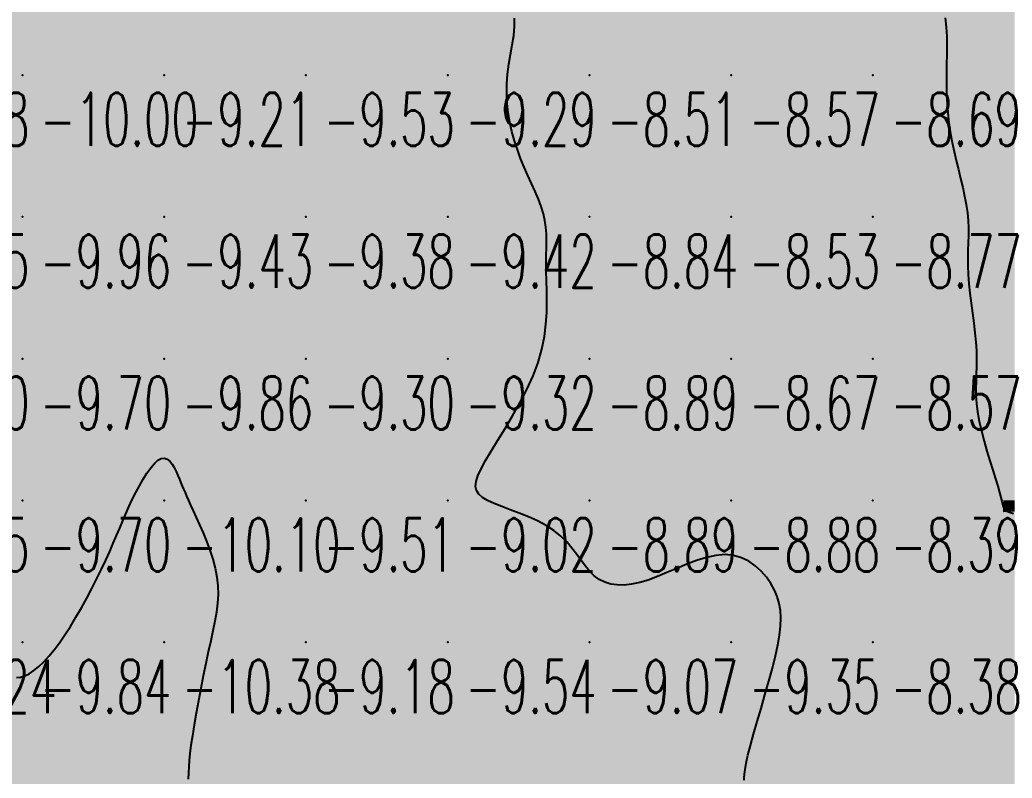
# Model space of a CAD drawing. Header units: millimetres. Extents: x 88261 to 90953, y 390274 to 392322.
# Drawn here: x 89840.1 to 89910.1, y 391867.7 to 391921.1 of the extents above; entities that cross this region are included whole.
import ezdxf
from ezdxf.enums import TextEntityAlignment as Align

# ---------------------------------------------------------------- set-up
doc = ezdxf.new("R2010")
doc.units = ezdxf.units.MM
doc.header["$LTSCALE"] = 25
for name, color, linetype in [('CN_03_00', 7, 'Continuous'), ('CN_04_00', 242, 'Continuous'), ('COTEAlt', 7, 'Continuous'), ('TN_COLORIAGE', 7, 'Continuous')]:
    doc.layers.add(name, color=color, linetype=linetype)
doc.styles.add('Simplex 1.0', font='Simplex.shx', dxfattribs={"width": 0.99, "height": 2.5})
doc.styles.get("Standard").update_dxf_attribs({"font": 'times.ttf'})

# ---------------------------------------------------------------- blocks, each defined once
blk = doc.blocks.new('COTE')
at = {"color": 0}
blk.add_point((0, 0), dxfattribs=at)
at = {"layer": 'COTEAlt'}
blk.add_attdef('ALT', text='', height=3.75, dxfattribs=at).set_placement((1.25, -1.25), align=Align.TOP_LEFT)

msp = doc.modelspace()

# ---------------------------------------------------------------- linework, layer by layer
at = {"layer": 'CN_03_00', "flags": 128}
for points, elevation in [([(89891.171, 391867.519), (89891.17, 391867.697), (89891.184, 391867.943), (89891.223, 391868.276), (89891.299, 391868.713), (89891.422, 391869.271), (89891.599, 391869.961), (89891.823, 391870.761), (89892.078, 391871.643), (89892.352, 391872.578), (89892.631, 391873.538), (89892.903, 391874.493), (89893.154, 391875.415), (89893.37, 391876.275), (89893.541, 391877.052), (89893.664, 391877.75), (89893.736, 391878.38), (89893.756, 391878.954), (89893.724, 391879.484), (89893.638, 391879.981), (89893.496, 391880.456), (89893.298, 391880.921), (89893.043, 391881.383), (89892.732, 391881.831), (89892.367, 391882.252), (89891.951, 391882.629), (89891.485, 391882.949), (89890.972, 391883.197), (89890.415, 391883.358), (89889.814, 391883.418), (89889.174, 391883.367), (89888.503, 391883.222), (89887.812, 391883.005), (89887.11, 391882.739), (89886.407, 391882.446), (89885.714, 391882.148), (89885.041, 391881.868), (89884.398, 391881.628), (89883.793, 391881.447), (89883.226, 391881.328), (89882.698, 391881.272), (89882.206, 391881.278), (89881.751, 391881.346), (89881.33, 391881.477), (89880.943, 391881.67), (89880.589, 391881.926), (89880.265, 391882.243), (89879.96, 391882.609), (89879.659, 391883.012), (89879.349, 391883.438), (89879.016, 391883.875), (89878.648, 391884.311), (89878.229, 391884.731), (89877.747, 391885.123), (89877.194, 391885.477), (89876.587, 391885.795), (89875.947, 391886.083), (89875.298, 391886.346), (89874.663, 391886.588), (89874.062, 391886.815), (89873.521, 391887.032), (89873.06, 391887.244), (89872.698, 391887.459), (89872.438, 391887.686), (89872.278, 391887.94), (89872.216, 391888.232), (89872.25, 391888.576), (89872.38, 391888.985), (89872.603, 391889.47), (89872.917, 391890.046), (89873.318, 391890.72), (89873.784, 391891.48), (89874.293, 391892.312), (89874.819, 391893.199), (89875.34, 391894.125), (89875.832, 391895.074), (89876.269, 391896.031), (89876.629, 391896.979), (89876.895, 391897.904), (89877.074, 391898.802), (89877.182, 391899.667), (89877.234, 391900.497), (89877.246, 391901.288), (89877.233, 391902.037), (89877.21, 391902.738), (89877.192, 391903.389), (89877.19, 391903.989), (89877.2, 391904.544), (89877.212, 391905.064), (89877.218, 391905.558), (89877.209, 391906.035), (89877.175, 391906.506), (89877.109, 391906.978), (89877.001, 391907.462), (89876.845, 391907.965), (89876.648, 391908.488), (89876.42, 391909.03), (89876.172, 391909.589), (89875.911, 391910.165), (89875.65, 391910.756), (89875.397, 391911.361), (89875.163, 391911.98), (89874.956, 391912.611), (89874.78, 391913.253), (89874.636, 391913.906), (89874.526, 391914.569), (89874.454, 391915.241), (89874.42, 391915.921), (89874.427, 391916.608), (89874.477, 391917.302), (89874.569, 391918.001), (89874.684, 391918.696), (89874.803, 391919.377), (89874.904, 391920.035), (89874.967, 391920.661), (89874.971, 391921.243)], -9), ([(89905.353, 391921.275), (89905.418, 391920.625), (89905.451, 391919.97), (89905.46, 391919.315), (89905.454, 391918.662), (89905.441, 391918.015), (89905.43, 391917.377), (89905.429, 391916.752), (89905.441, 391916.136), (89905.466, 391915.527), (89905.506, 391914.922), (89905.562, 391914.318), (89905.636, 391913.712), (89905.729, 391913.1), (89905.843, 391912.48), (89905.977, 391911.85), (89906.125, 391911.214), (89906.281, 391910.576), (89906.436, 391909.942), (89906.585, 391909.315), (89906.718, 391908.702), (89906.829, 391908.106), (89906.911, 391907.533), (89906.959, 391906.985), (89906.978, 391906.455), (89906.978, 391905.936), (89906.965, 391905.417), (89906.949, 391904.89), (89906.938, 391904.346), (89906.94, 391903.776), (89906.963, 391903.171), (89907.013, 391902.526), (89907.085, 391901.85), (89907.171, 391901.153), (89907.264, 391900.448), (89907.356, 391899.747), (89907.44, 391899.061), (89907.507, 391898.402), (89907.55, 391897.782), (89907.565, 391897.209), (89907.558, 391896.674), (89907.54, 391896.162), (89907.52, 391895.66), (89907.509, 391895.154), (89907.516, 391894.631), (89907.552, 391894.077), (89907.627, 391893.479), (89907.746, 391892.828), (89907.904, 391892.138), (89908.089, 391891.428), (89908.29, 391890.717), (89908.498, 391890.024), (89908.7, 391889.369), (89908.887, 391888.769), (89909.048, 391888.245), (89909.176, 391887.81), (89909.272, 391887.459), (89909.345, 391887.182), (89909.399, 391886.969), (89909.442, 391886.81), (89909.479, 391886.695), (89909.517, 391886.614), (89909.562, 391886.557), (89909.62, 391886.514), (89909.701, 391886.477), (89909.812, 391886.437), (89909.963, 391886.388), (89910.161, 391886.321)], -8)]:
    msp.add_lwpolyline(points, dxfattribs=dict(at, elevation=elevation))
at = {"layer": 'CN_04_00', "elevation": -10, "flags": 128}
msp.add_lwpolyline([(89839.844, 391874.757), (89840.126, 391874.785), (89840.421, 391874.872), (89840.733, 391875.024), (89841.059, 391875.24), (89841.398, 391875.518), (89841.749, 391875.856), (89842.111, 391876.251), (89842.481, 391876.701), (89842.86, 391877.205), (89843.244, 391877.76), (89843.633, 391878.362), (89844.023, 391879.002), (89844.408, 391879.669), (89844.786, 391880.353), (89845.152, 391881.042), (89845.501, 391881.726), (89845.829, 391882.395), (89846.132, 391883.037), (89846.408, 391883.644), (89846.66, 391884.219), (89846.895, 391884.767), (89847.117, 391885.295), (89847.332, 391885.806), (89847.547, 391886.306), (89847.767, 391886.801), (89847.998, 391887.296), (89848.243, 391887.793), (89848.5, 391888.281), (89848.765, 391888.745), (89849.033, 391889.171), (89849.299, 391889.544), (89849.56, 391889.851), (89849.811, 391890.076), (89850.047, 391890.204), (89850.265, 391890.228), (89850.465, 391890.158), (89850.648, 391890.012), (89850.815, 391889.807), (89850.966, 391889.56), (89851.103, 391889.288), (89851.225, 391889.009), (89851.336, 391888.739), (89851.435, 391888.492), (89851.528, 391888.259), (89851.621, 391888.029), (89851.72, 391887.79), (89851.83, 391887.531), (89851.958, 391887.238), (89852.11, 391886.9), (89852.291, 391886.505), (89852.505, 391886.046), (89852.742, 391885.528), (89852.99, 391884.964), (89853.237, 391884.364), (89853.471, 391883.739), (89853.681, 391883.101), (89853.853, 391882.459), (89853.975, 391881.827), (89854.04, 391881.21), (89854.05, 391880.602), (89854.013, 391879.992), (89853.936, 391879.372), (89853.825, 391878.73), (89853.687, 391878.055), (89853.53, 391877.339), (89853.36, 391876.57), (89853.184, 391875.743), (89853.007, 391874.875), (89852.832, 391873.986), (89852.664, 391873.098), (89852.507, 391872.231), (89852.365, 391871.408), (89852.242, 391870.648), (89852.142, 391869.974), (89852.068, 391869.397), (89852.016, 391868.899), (89851.98, 391868.45), (89851.954, 391868.024), (89851.934, 391867.593)], dxfattribs=at)
at = {"layer": 'TN_COLORIAGE', "color": 181}
for points in [[(89830.249, 391927.239, -9.735), (89830.249, 391917.239, -9.735), (89840.249, 391927.239, -9.735)], [(89830.249, 391917.239, -9.735), (89840.249, 391917.239, -9.735), (89840.249, 391927.239, -9.735)], [(89840.249, 391927.239, -9.598), (89840.249, 391917.239, -9.598), (89850.249, 391927.239, -9.598)], [(89840.249, 391917.239, -9.598), (89850.249, 391917.239, -9.598), (89850.249, 391927.239, -9.598)], [(89850.249, 391917.239, -9.353), (89860.249, 391917.239, -9.353), (89860.249, 391927.239, -9.353)], [(89850.249, 391927.239, -9.353), (89850.249, 391917.239, -9.353), (89860.249, 391927.239, -9.353)], [(89860.249, 391917.239, -9), (89868.304, 391925.295, -9), (89860.249, 391927.239, -9), (89867.576, 391927.239, -9)], [(89860.249, 391917.239, -9), (89868.304, 391925.295, -9), (89870.249, 391917.239, -9), (89870.249, 391924.192, -9)], [(89876.016, 391923.006, -9.294), (89870.249, 391924.192, -9.294), (89870.249, 391917.239, -9.294)], [(89873.997, 391917.239, -9.294), (89876.016, 391923.006, -9.294), (89870.249, 391917.239, -9.294)], [(89830.249, 391907.239, -9.996), (89840.249, 391907.239, -9.996), (89840.249, 391917.239, -9.996)], [(89830.249, 391917.239, -9.996), (89830.249, 391907.239, -9.996), (89840.249, 391917.239, -9.996)], [(89840.249, 391907.239, -9.212), (89850.249, 391907.239, -9.212), (89850.249, 391917.239, -9.212)], [(89840.249, 391917.239, -9.212), (89840.249, 391907.239, -9.212), (89850.249, 391917.239, -9.212)], [(89850.249, 391907.239, -9.534), (89860.249, 391907.239, -9.534), (89860.249, 391917.239, -9.534)], [(89850.249, 391917.239, -9.534), (89850.249, 391907.239, -9.534), (89860.249, 391917.239, -9.534)], [(89860.249, 391917.239, -9.294), (89860.249, 391907.239, -9.294), (89870.249, 391917.239, -9.294)], [(89860.249, 391907.239, -9.294), (89870.249, 391907.239, -9.294), (89870.249, 391917.239, -9.294)], [(89870.249, 391907.239, -9), (89874.86, 391911.85, -9), (89870.249, 391917.239, -9), (89873.997, 391917.239, -9)], [(89874.86, 391911.85, -9.42), (89877.543, 391907.239, -9.42), (89870.249, 391907.239, -9.42)], [(89830.249, 391907.239, -9.957), (89830.249, 391897.239, -9.957), (89840.249, 391907.239, -9.957)], [(89830.249, 391897.239, -9.957), (89840.249, 391897.239, -9.957), (89840.249, 391907.239, -9.957)], [(89840.249, 391907.239, -9.426), (89840.249, 391897.239, -9.426), (89850.249, 391907.239, -9.426)], [(89840.249, 391897.239, -9.426), (89850.249, 391897.239, -9.426), (89850.249, 391907.239, -9.426)], [(89850.249, 391907.239, -9.382), (89850.249, 391897.239, -9.382), (89860.249, 391907.239, -9.382)], [(89850.249, 391897.239, -9.382), (89860.249, 391897.239, -9.382), (89860.249, 391907.239, -9.382)], [(89860.249, 391907.239, -9.42), (89860.249, 391897.239, -9.42), (89870.249, 391907.239, -9.42)], [(89860.249, 391897.239, -9.42), (89870.249, 391897.239, -9.42), (89870.249, 391907.239, -9.42)], [(89870.249, 391907.239, -9), (89877.543, 391907.239, -9), (89870.249, 391897.239, -9), (89876.974, 391903.964, -9)], [(89876.974, 391903.964, -9.32), (89877.711, 391897.239, -9.32), (89870.249, 391897.239, -9.32)], [(89830.249, 391897.239, -9.704), (89830.249, 391887.239, -9.704), (89840.249, 391897.239, -9.704)], [(89830.249, 391887.239, -9.704), (89840.249, 391887.239, -9.704), (89840.249, 391897.239, -9.704)], [(89840.249, 391897.239, -9.862), (89840.249, 391887.239, -9.862), (89850.249, 391897.239, -9.862)], [(89850.249, 391891.383, -9.696), (89847.823, 391887.239, -9.696), (89850.249, 391897.239, -9.696), (89840.249, 391887.239, -9.696)], [(89850.249, 391891.383, -9.295), (89851.463, 391888.453, -9.295), (89850.249, 391897.239, -9.295), (89860.249, 391897.239, -9.295)], [(89851.914, 391887.239, -9.295), (89851.463, 391888.453, -9.295), (89860.249, 391887.239, -9.295), (89860.249, 391897.239, -9.295)], [(89860.249, 391897.239, -9.32), (89860.249, 391887.239, -9.32), (89870.249, 391897.239, -9.32)], [(89860.249, 391887.239, -9.32), (89870.249, 391887.239, -9.32), (89870.249, 391897.239, -9.32)], [(89870.249, 391897.239, -9), (89877.711, 391897.239, -9), (89870.249, 391887.239, -9), (89871.959, 391888.949, -9)], [(89871.957, 391887.239, -9.022), (89871.959, 391888.949, -9.022), (89870.249, 391887.239, -9.022)], [(89830.249, 391882.135, -9.696), (89834.704, 391881.695, -9.696), (89830.249, 391887.239, -9.696), (89840.249, 391887.239, -9.696)], [(89836.313, 391877.239, -9.696), (89834.704, 391881.695, -9.696), (89840.249, 391877.239, -9.696), (89840.249, 391887.239, -9.696)], [(89846.445, 391883.435, -9.696), (89847.823, 391887.239, -9.696), (89840.249, 391877.239, -9.696), (89840.249, 391887.239, -9.696)], [(89851.914, 391887.239, -9.512), (89854.63, 391881.62, -9.512), (89860.249, 391887.239, -9.512)], [(89854.63, 391881.62, -9.181), (89853.42, 391877.239, -9.181), (89860.249, 391887.239, -9.181), (89860.249, 391877.239, -9.181)], [(89860.249, 391887.239, -9.022), (89860.249, 391877.239, -9.022), (89870.249, 391887.239, -9.022)], [(89860.249, 391877.239, -9.022), (89870.249, 391877.239, -9.022), (89870.249, 391887.239, -9.022)], [(89870.249, 391877.239, -9), (89878.569, 391885.56, -9), (89870.249, 391887.239, -9), (89871.957, 391887.239, -9)], [(89870.249, 391877.239, -9), (89878.569, 391885.56, -9), (89880.249, 391877.239, -9), (89880.249, 391881.259, -9)], [(89890.249, 391877.239, -9), (89890.249, 391884.659, -9), (89880.249, 391877.239, -9), (89883.973, 391880.963, -9)], [(89893.916, 391880.906, -9.354), (89890.249, 391884.659, -9.354), (89890.249, 391877.239, -9.354)], [(89846.445, 391883.435, -9.841), (89843.193, 391877.239, -9.841), (89840.249, 391877.239, -9.841)], [(89883.973, 391880.963, -9.073), (89880.249, 391881.259, -9.073), (89880.249, 391877.239, -9.073)], [(89893.878, 391877.239, -9.354), (89893.916, 391880.906, -9.354), (89890.249, 391877.239, -9.354)], [(89836.313, 391877.239, -9.841), (89838.341, 391875.331, -9.841), (89840.249, 391877.239, -9.841)], [(89840.249, 391874.165, -9.841), (89838.341, 391875.331, -9.841), (89840.249, 391877.239, -9.841)], [(89840.249, 391874.165, -9.841), (89843.193, 391877.239, -9.841), (89840.249, 391877.239, -9.841)], [(89851.85, 391868.841, -9.181), (89853.42, 391877.239, -9.181), (89860.249, 391877.239, -9.181)], [(89852.032, 391867.239, -9.181), (89851.85, 391868.841, -9.181), (89860.249, 391867.239, -9.181), (89860.249, 391877.239, -9.181)], [(89860.249, 391867.239, -9.539), (89870.249, 391867.239, -9.539), (89870.249, 391877.239, -9.539)], [(89860.249, 391877.239, -9.539), (89860.249, 391867.239, -9.539), (89870.249, 391877.239, -9.539)], [(89870.249, 391867.239, -9.073), (89880.249, 391867.239, -9.073), (89880.249, 391877.239, -9.073)], [(89870.249, 391877.239, -9.073), (89870.249, 391867.239, -9.073), (89880.249, 391877.239, -9.073)], [(89880.249, 391867.239, -9.354), (89890.249, 391867.239, -9.354), (89890.249, 391877.239, -9.354)], [(89880.249, 391877.239, -9.354), (89880.249, 391867.239, -9.354), (89890.249, 391877.239, -9.354)], [(89890.249, 391877.239, -9), (89893.878, 391877.239, -9), (89890.249, 391867.239, -9), (89890.797, 391867.787, -9)], [(89890.797, 391867.787, -9.036), (89891.467, 391867.239, -9.036), (89890.249, 391867.239, -9.036)]]:
    msp.add_solid(points, dxfattribs=at)
at = {"layer": 'TN_COLORIAGE', "color": 171}
for points in [[(89876.016, 391923.006, -8.509), (89873.997, 391917.239, -8.509), (89880.249, 391927.239, -8.509), (89880.249, 391917.239, -8.509)], [(89884.097, 391927.239, -8.509), (89886.119, 391923.11, -8.509), (89880.249, 391927.239, -8.509), (89880.249, 391917.239, -8.509)], [(89890.249, 391922.813, -8.154), (89893.145, 391927.239, -8.154), (89890.249, 391917.239, -8.154), (89900.249, 391927.239, -8.154)], [(89890.249, 391917.239, -8.154), (89900.249, 391917.239, -8.154), (89900.249, 391927.239, -8.154)], [(89900.249, 391917.239, -8), (89905.715, 391922.705, -8), (89900.249, 391927.239, -8), (89902.37, 391927.239, -8)], [(89890.249, 391922.813, -8.509), (89886.119, 391923.11, -8.509), (89890.249, 391917.239, -8.509), (89880.249, 391917.239, -8.509)], [(89905.314, 391917.239, -8.687), (89905.715, 391922.705, -8.687), (89900.249, 391917.239, -8.687)], [(89873.997, 391917.239, -8.509), (89874.86, 391911.85, -8.509), (89880.249, 391917.239, -8.509)], [(89877.543, 391907.239, -8.509), (89874.86, 391911.85, -8.509), (89880.249, 391907.239, -8.509), (89880.249, 391917.239, -8.509)], [(89880.249, 391917.239, -8.565), (89880.249, 391907.239, -8.565), (89890.249, 391917.239, -8.565)], [(89880.249, 391907.239, -8.565), (89890.249, 391907.239, -8.565), (89890.249, 391917.239, -8.565)], [(89890.249, 391917.239, -8.687), (89890.249, 391907.239, -8.687), (89900.249, 391917.239, -8.687)], [(89890.249, 391907.239, -8.687), (89900.249, 391907.239, -8.687), (89900.249, 391917.239, -8.687)], [(89900.249, 391907.239, -8), (89905.61, 391912.601, -8), (89900.249, 391917.239, -8), (89905.314, 391917.239, -8)], [(89905.61, 391912.601, -8.774), (89907.303, 391907.239, -8.774), (89900.249, 391907.239, -8.774)], [(89876.974, 391903.964, -8.844), (89877.543, 391907.239, -8.844), (89880.249, 391907.239, -8.844)], [(89877.711, 391897.239, -8.844), (89876.974, 391903.964, -8.844), (89880.249, 391897.239, -8.844), (89880.249, 391907.239, -8.844)], [(89880.249, 391907.239, -8.533), (89880.249, 391897.239, -8.533), (89890.249, 391907.239, -8.533)], [(89880.249, 391897.239, -8.533), (89890.249, 391897.239, -8.533), (89890.249, 391907.239, -8.533)], [(89890.249, 391907.239, -8.774), (89890.249, 391897.239, -8.774), (89900.249, 391907.239, -8.774)], [(89890.249, 391897.239, -8.774), (89900.249, 391897.239, -8.774), (89900.249, 391907.239, -8.774)], [(89900.249, 391907.239, -8), (89907.303, 391907.239, -8), (89900.249, 391897.239, -8), (89906.647, 391903.637, -8)], [(89906.647, 391903.637, -8.574), (89907.887, 391897.239, -8.574), (89900.249, 391897.239, -8.574)], [(89871.959, 391888.949, -8.891), (89871.957, 391887.239, -8.891), (89880.249, 391897.239, -8.891), (89880.249, 391887.239, -8.891)], [(89871.959, 391888.949, -8.891), (89877.711, 391897.239, -8.891), (89880.249, 391897.239, -8.891)], [(89880.249, 391897.239, -8.666), (89880.249, 391887.239, -8.666), (89890.249, 391897.239, -8.666)], [(89880.249, 391887.239, -8.666), (89890.249, 391887.239, -8.666), (89890.249, 391897.239, -8.666)], [(89890.249, 391887.239, -8.574), (89900.249, 391887.239, -8.574), (89900.249, 391897.239, -8.574)], [(89890.249, 391897.239, -8.574), (89890.249, 391887.239, -8.574), (89900.249, 391897.239, -8.574)], [(89900.249, 391897.239, -8), (89907.887, 391897.239, -8), (89900.249, 391887.239, -8), (89907.108, 391894.099, -8)], [(89907.108, 391894.099, -8.388), (89909.44, 391887.239, -8.388), (89900.249, 391887.239, -8.388)], [(89871.957, 391887.239, -8.891), (89878.569, 391885.56, -8.891), (89880.249, 391887.239, -8.891)], [(89880.249, 391881.259, -8.891), (89878.569, 391885.56, -8.891), (89880.249, 391887.239, -8.891)], [(89880.249, 391881.259, -8.877), (89883.973, 391880.963, -8.877), (89880.249, 391887.239, -8.877), (89890.249, 391887.239, -8.877)], [(89883.973, 391880.963, -8.877), (89890.249, 391884.659, -8.877), (89890.249, 391887.239, -8.877)], [(89890.249, 391884.659, -8.388), (89893.916, 391880.906, -8.388), (89890.249, 391887.239, -8.388), (89900.249, 391887.239, -8.388)], [(89893.916, 391880.906, -8.378), (89893.878, 391877.239, -8.378), (89900.249, 391887.239, -8.378), (89900.249, 391877.239, -8.378)], [(89900.249, 391887.239, -8), (89909.44, 391887.239, -8), (89900.249, 391877.239, -8), (89909.42, 391886.411, -8)], [(89910.249, 391877.239, -8), (89910.249, 391886.459, -8), (89900.249, 391877.239, -8), (89909.42, 391886.411, -8)], [(89891.467, 391867.239, -8.378), (89890.797, 391867.787, -8.378), (89900.249, 391867.239, -8.378), (89900.249, 391877.239, -8.378)], [(89890.797, 391867.787, -8.378), (89893.878, 391877.239, -8.378), (89900.249, 391877.239, -8.378)], [(89900.249, 391867.239, -8.403), (89910.249, 391867.239, -8.403), (89910.249, 391877.239, -8.403)], [(89900.249, 391877.239, -8.403), (89900.249, 391867.239, -8.403), (89910.249, 391877.239, -8.403)]]:
    msp.add_solid(points, dxfattribs=at)
at = {"layer": 'TN_COLORIAGE', "color": 161}
for points in [[(89905.715, 391922.705, -7.33), (89905.314, 391917.239, -7.33), (89910.249, 391927.239, -7.33), (89910.249, 391917.239, -7.33)], [(89905.314, 391917.239, -7.33), (89905.61, 391912.601, -7.33), (89910.249, 391917.239, -7.33)], [(89907.303, 391907.239, -7.33), (89905.61, 391912.601, -7.33), (89910.249, 391907.239, -7.33), (89910.249, 391917.239, -7.33)], [(89906.647, 391903.637, -7.677), (89907.303, 391907.239, -7.677), (89910.249, 391907.239, -7.677)], [(89907.887, 391897.239, -7.677), (89906.647, 391903.637, -7.677), (89910.249, 391897.239, -7.677), (89910.249, 391907.239, -7.677)], [(89909.44, 391887.239, -7.822), (89907.108, 391894.099, -7.822), (89910.249, 391887.239, -7.822), (89910.249, 391897.239, -7.822)], [(89907.108, 391894.099, -7.822), (89907.887, 391897.239, -7.822), (89910.249, 391897.239, -7.822)], [(89909.42, 391886.411, -7.966), (89909.44, 391887.239, -7.966), (89910.249, 391887.239, -7.966)], [(89909.42, 391886.411, -7.966), (89910.249, 391886.459, -7.966), (89910.249, 391887.239, -7.966)]]:
    msp.add_solid(points, dxfattribs=at)
at = {"layer": 'TN_COLORIAGE', "color": 191}
for points in [[(89847.823, 391887.239, -10.097), (89850.249, 391891.383, -10.097), (89850.249, 391887.239, -10.097)], [(89851.463, 391888.453, -10.097), (89850.249, 391891.383, -10.097), (89850.249, 391887.239, -10.097)], [(89851.463, 391888.453, -10.097), (89851.914, 391887.239, -10.097), (89850.249, 391887.239, -10.097)], [(89850.249, 391877.239, -10), (89843.193, 391877.239, -10), (89850.249, 391887.239, -10), (89846.445, 391883.435, -10)], [(89847.823, 391887.239, -10.097), (89846.445, 391883.435, -10.097), (89850.249, 391887.239, -10.097)], [(89850.249, 391877.239, -10), (89854.63, 391881.62, -10), (89850.249, 391887.239, -10), (89851.914, 391887.239, -10)], [(89853.42, 391877.239, -10.38), (89854.63, 391881.62, -10.38), (89850.249, 391877.239, -10.38)], [(89850.249, 391877.239, -10), (89843.193, 391877.239, -10), (89840.249, 391867.239, -10), (89840.249, 391874.165, -10)], [(89840.249, 391867.239, -10.38), (89850.249, 391867.239, -10.38), (89850.249, 391877.239, -10.38)], [(89850.249, 391877.239, -10), (89853.42, 391877.239, -10), (89850.249, 391867.239, -10), (89851.85, 391868.841, -10)], [(89830.249, 391867.239, -10), (89838.341, 391875.331, -10), (89840.249, 391867.239, -10), (89840.249, 391874.165, -10)], [(89851.85, 391868.841, -10.156), (89852.032, 391867.239, -10.156), (89850.249, 391867.239, -10.156)]]:
    msp.add_solid(points, dxfattribs=at)

# ---------------------------------------------------------------- block references
at = {"layer": 'COTEAlt'}
ref = msp.add_blockref('COTE', (89830.249, 391917.239), dxfattribs=at)
ref.add_attrib('ALT', '-9.98', dxfattribs={"height": 3.75, "style": 'Simplex 1.0', "width": 0.6}).set_placement((89831.499, 391915.989), align=Align.TOP_LEFT)
ref = msp.add_blockref('COTE', (89840.249, 391917.239), dxfattribs=at)
ref.add_attrib('ALT', '-10.00', dxfattribs={"height": 3.75, "style": 'Simplex 1.0', "width": 0.6}).set_placement((89841.499, 391915.989), align=Align.TOP_LEFT)
ref = msp.add_blockref('COTE', (89850.249, 391917.239), dxfattribs=at)
ref.add_attrib('ALT', '-9.21', dxfattribs={"height": 3.75, "style": 'Simplex 1.0', "width": 0.6}).set_placement((89851.499, 391915.989), align=Align.TOP_LEFT)
ref = msp.add_blockref('COTE', (89860.249, 391917.239), dxfattribs=at)
ref.add_attrib('ALT', '-9.53', dxfattribs={"height": 3.75, "style": 'Simplex 1.0', "width": 0.6}).set_placement((89861.499, 391915.989), align=Align.TOP_LEFT)
ref = msp.add_blockref('COTE', (89870.249, 391917.239), dxfattribs=at)
ref.add_attrib('ALT', '-9.29', dxfattribs={"height": 3.75, "style": 'Simplex 1.0', "width": 0.6}).set_placement((89871.499, 391915.989), align=Align.TOP_LEFT)
ref = msp.add_blockref('COTE', (89880.249, 391917.239), dxfattribs=at)
ref.add_attrib('ALT', '-8.51', dxfattribs={"height": 3.75, "style": 'Simplex 1.0', "width": 0.6}).set_placement((89881.499, 391915.989), align=Align.TOP_LEFT)
ref = msp.add_blockref('COTE', (89890.249, 391917.239), dxfattribs=at)
ref.add_attrib('ALT', '-8.57', dxfattribs={"height": 3.75, "style": 'Simplex 1.0', "width": 0.6}).set_placement((89891.499, 391915.989), align=Align.TOP_LEFT)
ref = msp.add_blockref('COTE', (89900.249, 391917.239), dxfattribs=at)
ref.add_attrib('ALT', '-8.69', dxfattribs={"height": 3.75, "style": 'Simplex 1.0', "width": 0.6}).set_placement((89901.499, 391915.989), align=Align.TOP_LEFT)
ref = msp.add_blockref('COTE', (89830.249, 391907.239), dxfattribs=at)
ref.add_attrib('ALT', '-9.75', dxfattribs={"height": 3.75, "style": 'Simplex 1.0', "width": 0.6}).set_placement((89831.499, 391905.989), align=Align.TOP_LEFT)
ref = msp.add_blockref('COTE', (89840.249, 391907.239), dxfattribs=at)
ref.add_attrib('ALT', '-9.96', dxfattribs={"height": 3.75, "style": 'Simplex 1.0', "width": 0.6}).set_placement((89841.499, 391905.989), align=Align.TOP_LEFT)
ref = msp.add_blockref('COTE', (89850.249, 391907.239), dxfattribs=at)
ref.add_attrib('ALT', '-9.43', dxfattribs={"height": 3.75, "style": 'Simplex 1.0', "width": 0.6}).set_placement((89851.499, 391905.989), align=Align.TOP_LEFT)
ref = msp.add_blockref('COTE', (89860.249, 391907.239), dxfattribs=at)
ref.add_attrib('ALT', '-9.38', dxfattribs={"height": 3.75, "style": 'Simplex 1.0', "width": 0.6}).set_placement((89861.499, 391905.989), align=Align.TOP_LEFT)
ref = msp.add_blockref('COTE', (89870.249, 391907.239), dxfattribs=at)
ref.add_attrib('ALT', '-9.42', dxfattribs={"height": 3.75, "style": 'Simplex 1.0', "width": 0.6}).set_placement((89871.499, 391905.989), align=Align.TOP_LEFT)
ref = msp.add_blockref('COTE', (89880.249, 391907.239), dxfattribs=at)
ref.add_attrib('ALT', '-8.84', dxfattribs={"height": 3.75, "style": 'Simplex 1.0', "width": 0.6}).set_placement((89881.499, 391905.989), align=Align.TOP_LEFT)
ref = msp.add_blockref('COTE', (89890.249, 391907.239), dxfattribs=at)
ref.add_attrib('ALT', '-8.53', dxfattribs={"height": 3.75, "style": 'Simplex 1.0', "width": 0.6}).set_placement((89891.499, 391905.989), align=Align.TOP_LEFT)
ref = msp.add_blockref('COTE', (89900.249, 391907.239), dxfattribs=at)
ref.add_attrib('ALT', '-8.77', dxfattribs={"height": 3.75, "style": 'Simplex 1.0', "width": 0.6}).set_placement((89901.499, 391905.989), align=Align.TOP_LEFT)
ref = msp.add_blockref('COTE', (89830.249, 391897.239), dxfattribs=at)
ref.add_attrib('ALT', '-9.50', dxfattribs={"height": 3.75, "style": 'Simplex 1.0', "width": 0.6}).set_placement((89831.499, 391895.989), align=Align.TOP_LEFT)
ref = msp.add_blockref('COTE', (89840.249, 391897.239), dxfattribs=at)
ref.add_attrib('ALT', '-9.70', dxfattribs={"height": 3.75, "style": 'Simplex 1.0', "width": 0.6}).set_placement((89841.499, 391895.989), align=Align.TOP_LEFT)
ref = msp.add_blockref('COTE', (89850.249, 391897.239), dxfattribs=at)
ref.add_attrib('ALT', '-9.86', dxfattribs={"height": 3.75, "style": 'Simplex 1.0', "width": 0.6}).set_placement((89851.499, 391895.989), align=Align.TOP_LEFT)
ref = msp.add_blockref('COTE', (89860.249, 391897.239), dxfattribs=at)
ref.add_attrib('ALT', '-9.30', dxfattribs={"height": 3.75, "style": 'Simplex 1.0', "width": 0.6}).set_placement((89861.499, 391895.989), align=Align.TOP_LEFT)
ref = msp.add_blockref('COTE', (89870.249, 391897.239), dxfattribs=at)
ref.add_attrib('ALT', '-9.32', dxfattribs={"height": 3.75, "style": 'Simplex 1.0', "width": 0.6}).set_placement((89871.499, 391895.989), align=Align.TOP_LEFT)
ref = msp.add_blockref('COTE', (89880.249, 391897.239), dxfattribs=at)
ref.add_attrib('ALT', '-8.89', dxfattribs={"height": 3.75, "style": 'Simplex 1.0', "width": 0.6}).set_placement((89881.499, 391895.989), align=Align.TOP_LEFT)
ref = msp.add_blockref('COTE', (89890.249, 391897.239), dxfattribs=at)
ref.add_attrib('ALT', '-8.67', dxfattribs={"height": 3.75, "style": 'Simplex 1.0', "width": 0.6}).set_placement((89891.499, 391895.989), align=Align.TOP_LEFT)
ref = msp.add_blockref('COTE', (89900.249, 391897.239), dxfattribs=at)
ref.add_attrib('ALT', '-8.57', dxfattribs={"height": 3.75, "style": 'Simplex 1.0', "width": 0.6}).set_placement((89901.499, 391895.989), align=Align.TOP_LEFT)
ref = msp.add_blockref('COTE', (89830.249, 391887.239), dxfattribs=at)
ref.add_attrib('ALT', '-9.75', dxfattribs={"height": 3.75, "style": 'Simplex 1.0', "width": 0.6}).set_placement((89831.499, 391885.989), align=Align.TOP_LEFT)
ref = msp.add_blockref('COTE', (89840.249, 391887.239), dxfattribs=at)
ref.add_attrib('ALT', '-9.70', dxfattribs={"height": 3.75, "style": 'Simplex 1.0', "width": 0.6}).set_placement((89841.499, 391885.989), align=Align.TOP_LEFT)
ref = msp.add_blockref('COTE', (89850.249, 391887.239), dxfattribs=at)
ref.add_attrib('ALT', '-10.10', dxfattribs={"height": 3.75, "style": 'Simplex 1.0', "width": 0.6}).set_placement((89851.499, 391885.989), align=Align.TOP_LEFT)
ref = msp.add_blockref('COTE', (89860.249, 391887.239), dxfattribs=at)
ref.add_attrib('ALT', '-9.51', dxfattribs={"height": 3.75, "style": 'Simplex 1.0', "width": 0.6}).set_placement((89861.499, 391885.989), align=Align.TOP_LEFT)
ref = msp.add_blockref('COTE', (89870.249, 391887.239), dxfattribs=at)
ref.add_attrib('ALT', '-9.02', dxfattribs={"height": 3.75, "style": 'Simplex 1.0', "width": 0.6}).set_placement((89871.499, 391885.989), align=Align.TOP_LEFT)
ref = msp.add_blockref('COTE', (89880.249, 391887.239), dxfattribs=at)
ref.add_attrib('ALT', '-8.89', dxfattribs={"height": 3.75, "style": 'Simplex 1.0', "width": 0.6}).set_placement((89881.499, 391885.989), align=Align.TOP_LEFT)
ref = msp.add_blockref('COTE', (89890.249, 391887.239), dxfattribs=at)
ref.add_attrib('ALT', '-8.88', dxfattribs={"height": 3.75, "style": 'Simplex 1.0', "width": 0.6}).set_placement((89891.499, 391885.989), align=Align.TOP_LEFT)
ref = msp.add_blockref('COTE', (89900.249, 391887.239), dxfattribs=at)
ref.add_attrib('ALT', '-8.39', dxfattribs={"height": 3.75, "style": 'Simplex 1.0', "width": 0.6}).set_placement((89901.499, 391885.989), align=Align.TOP_LEFT)
ref = msp.add_blockref('COTE', (89830.249, 391877.239), dxfattribs=at)
ref.add_attrib('ALT', '-10.24', dxfattribs={"height": 3.75, "style": 'Simplex 1.0', "width": 0.6}).set_placement((89831.499, 391875.989), align=Align.TOP_LEFT)
ref = msp.add_blockref('COTE', (89840.249, 391877.239), dxfattribs=at)
ref.add_attrib('ALT', '-9.84', dxfattribs={"height": 3.75, "style": 'Simplex 1.0', "width": 0.6}).set_placement((89841.499, 391875.989), align=Align.TOP_LEFT)
ref = msp.add_blockref('COTE', (89850.249, 391877.239), dxfattribs=at)
ref.add_attrib('ALT', '-10.38', dxfattribs={"height": 3.75, "style": 'Simplex 1.0', "width": 0.6}).set_placement((89851.499, 391875.989), align=Align.TOP_LEFT)
ref = msp.add_blockref('COTE', (89860.249, 391877.239), dxfattribs=at)
ref.add_attrib('ALT', '-9.18', dxfattribs={"height": 3.75, "style": 'Simplex 1.0', "width": 0.6}).set_placement((89861.499, 391875.989), align=Align.TOP_LEFT)
ref = msp.add_blockref('COTE', (89870.249, 391877.239), dxfattribs=at)
ref.add_attrib('ALT', '-9.54', dxfattribs={"height": 3.75, "style": 'Simplex 1.0', "width": 0.6}).set_placement((89871.499, 391875.989), align=Align.TOP_LEFT)
ref = msp.add_blockref('COTE', (89880.249, 391877.239), dxfattribs=at)
ref.add_attrib('ALT', '-9.07', dxfattribs={"height": 3.75, "style": 'Simplex 1.0', "width": 0.6}).set_placement((89881.499, 391875.989), align=Align.TOP_LEFT)
ref = msp.add_blockref('COTE', (89890.249, 391877.239), dxfattribs=at)
ref.add_attrib('ALT', '-9.35', dxfattribs={"height": 3.75, "style": 'Simplex 1.0', "width": 0.6}).set_placement((89891.499, 391875.989), align=Align.TOP_LEFT)
ref = msp.add_blockref('COTE', (89900.249, 391877.239), dxfattribs=at)
ref.add_attrib('ALT', '-8.38', dxfattribs={"height": 3.75, "style": 'Simplex 1.0', "width": 0.6}).set_placement((89901.499, 391875.989), align=Align.TOP_LEFT)

doc.saveas('drawing.dxf')
